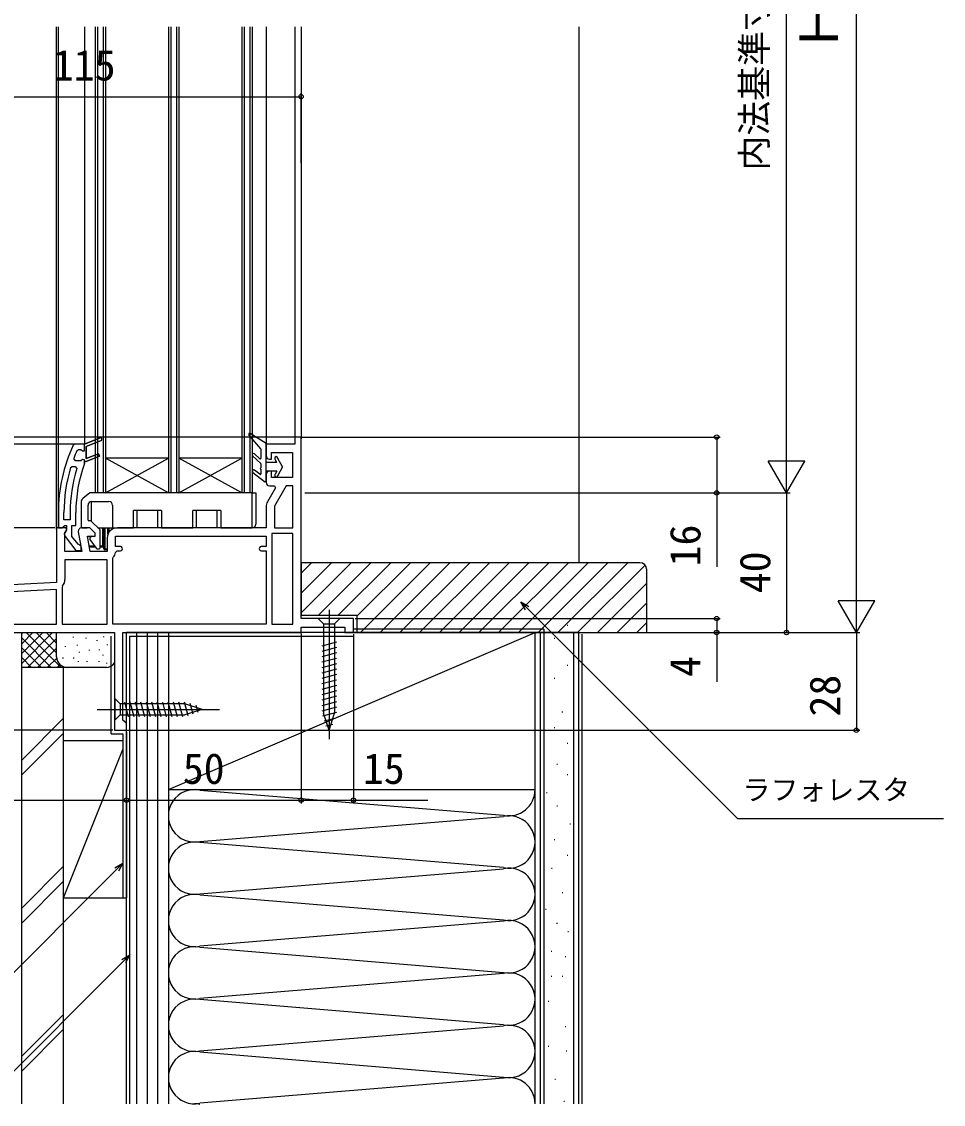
# Model space of a CAD drawing. Units: millimetres, scale not verified. Extents: x -525 to 525, y -782 to 778.
# Drawn here: x -360 to -96.1, y -105.5 to 204.7 of the extents above; entities that cross this region are included whole.
import ezdxf
from ezdxf.enums import TextEntityAlignment as Align

# ---------------------------------------------------------------- set-up
doc = ezdxf.new("R2010")
doc.units = ezdxf.units.MM
doc.header["$LTSCALE"] = 4
for name, color, linetype in [('0-2_YKK_11', 7, 'Continuous'), ('0-3_YKK_12', 2, 'Continuous'), ('0-4_YKK_13', 4, 'Continuous'), ('0-6_YKK_D', 6, 'Continuous'), ('0-8_YSS_K', 3, 'Continuous'), ('0-9_YSS_KE', 3, 'Continuous')]:
    doc.layers.add(name, color=color, linetype=linetype)
doc.styles.add('ＭＳ ゴシック', font='')
doc.styles.get('ＭＳ ゴシック').set_extended_font_data('MS Gothic')

msp = doc.modelspace()

# ---------------------------------------------------------------- linework, layer by layer
at = {"layer": '0-2_YKK_11'}
msp.add_line((-290, 74.9), (-290, 72.7), dxfattribs=at)
for points in [[(-394, 29.7), (-333.4, 29.7), (-333.4, 1.7), (-330, 1.7), (-330, 3.6), (-330.5, 4.1), (-331, 4.6), (-331, 29.7), (-280, 29.7), (-280, 31.2), (-267.5, 31.2), (-267.5, 29.7), (-265, 29.7), (-265, 33.7), (-280, 33.7), (-280, 85.7), (-281.8, 85.7), (-281.8, 83.7), (-290, 83.7), (-290, 80.4)], [(-344.205, 81.799), (-343.747, 82.099), (-343.075, 82.099), (-342.59, 81.724), (-342, 81.799), (-342, 83.699), (-337.548, 85.471), (-342, 83.699), (-344.782, 83.699), (-345.236, 83.41)], [(-337.252, 84.728), (-341.5, 83.037), (-341.5, 79.56), (-338.048, 80.934), (-337.752, 80.191), (-341.5, 78.699), (-342, 78.699), (-342, 79.199), (-342.59, 79.274), (-343.075, 78.899), (-343.1, 78.899), (-344.635, 78.899), (-345.104, 79.574)], [(-342.03, 78.082), (-342, 78.253), (-342, 78.699), (-341.5, 78.699), (-337.752, 80.191), (-338.048, 80.934), (-341.5, 79.56), (-341.5, 83.037), (-337.252, 84.728)], [(-289, 79.4), (-288.5, 79.4), (-288.5, 81.3), (-282.5, 81.3), (-282.5, 74.1), (-288.5, 74.1), (-288.5, 75.9), (-289, 75.9)], [(-345.991, 76.944), (-345.513, 77.299), (-344.676, 77.299), (-344.199, 76.652)], [(-289, 71.7), (-287.655, 71.7), (-287.327, 71.133), (-289.611, 67.177)], [(-290, 65.727), (-290, 59.7), (-332.6, 59.7)], [(-349.5, 64.067), (-349.5, 59.699), (-348.4, 59.699), (-347.904, 60.137), (-347.606, 60.399), (-347.2, 60.399), (-347.2, 58.999), (-347.4, 58.599)], [(-346.1, 64.067), (-346.1, 61.999), (-347.9, 61.999), (-347.9, 64.067)], [(-347.587, 57.183), (-344.475, 53.199), (-343, 53.199), (-343, 54.301), (-343.475, 54.8), (-343.845, 54.992), (-345.6, 57.238), (-345.6, 60.399), (-344.5, 60.399), (-344.5, 64.067)], [(-343.785, 58.526), (-342.793, 52.9), (-347.6, 52.9), (-347.6, 58.256), (-347.058, 59.124), (-347.377, 59.7), (-350, 59.7), (-350, 44.058), (-394.052, 41.75)], [(-335.5, 56.8), (-335.5, 52.9), (-340.356, 52.9), (-341.132, 57.3), (-339, 57.3), (-339, 58.2), (-340.5, 59.7), (-342.8, 59.7)], [(-331.7, 54.3), (-333.1, 54.3), (-333.1, 57.3), (-290, 57.3), (-290, 54.3), (-291.4, 54.3)], [(-333.113, 52.652), (-332.616, 53.1), (-331.7, 53.1)], [(-291.4, 53.1), (-290, 53.1), (-290, 32.1)], [(-335.5, 32.1), (-335.5, 50.5), (-347.6, 50.5), (-347.6, 44.933)], [(-290, 32.1), (-333.9, 32.1), (-333.9, 50.9), (-333.762, 51.245)], [(-348.282, 43.065), (-348.4, 42.742), (-348.4, 32.1), (-335.5, 32.1)]]:
    msp.add_lwpolyline(points, dxfattribs=at)
for points in [[(-282.4, 59.7), (-282.4, 71.7), (-284.229, 71.7), (-287.6, 65.861), (-287.6, 59.7)], [(-282.4, 32.1), (-282.4, 58.1), (-288.4, 58.1), (-288.4, 32.1)], [(-350, 42.056), (-392.6, 39.823), (-392.6, 32.1), (-350, 32.1)]]:
    msp.add_lwpolyline(points, close=True, dxfattribs=at)
for centre, radius, start, end in [((-337.4, 85.099), 0.4, 291.69939, 111.69941), ((-337.4, 85.099), 0.4, 291.69939, 111.69941), ((-303.5, 64.067), 46, 155.13402, 179.99999), ((-303.5, 64.067), 44.4, 156.46078, 159.55779), ((-303.5, 64.067), 41, 160.01112, 180.00001), ((-289, 80.4), 1, 180.00001, 269.99999), ((-303.5, 64.067), 44.4, 163.13981, 180.00001), ((-303.5, 64.067), 42.6, 162.81723, 180.00001), ((-289, 74.9), 1, 90.00001, 179.99999), ((-289, 72.7), 1, 180.00001, 269.99999), ((-287.1, 65.727), 2.9, 150.00001, 180.00002), ((-342.8, 58.7), 1, 90, 189.99998), ((-332.6, 56.8), 2.9, 90.00001, 179.99999), ((-346.8, 57.799), 1, 126.86989, 218.08672), ((-331.7, 53.7), 0.6, 269.99999, 90.00001), ((-291.4, 53.7), 0.6, 89.99999, 270.00001), ((-335.5, 52.9), 2.4, 316.39716, 354.0622), ((-350.5, 44.933), 2.9, 319.88081, 0.00001)]:
    msp.add_arc(centre, radius, start, end, dxfattribs=at)
at = {"layer": '0-3_YKK_12'}
for p, q in [((-350, 59.2), (-350, 203.2)), ((-349.5, 59.7), (-349.5, 203.2)), ((-342, 203.2), (-342, 83.699)), ((-339, 203.2), (-339, 69.7)), ((-338.3, 203.2), (-338.3, 69.7)), ((-336.7, 203.2), (-336.7, 69.7)), ((-336, 203.2), (-336, 69.7)), ((-318, 203.2), (-318, 69.7)), ((-317.3, 203.2), (-317.3, 69.7)), ((-315.7, 203.2), (-315.7, 69.7)), ((-315, 203.2), (-315, 69.7)), ((-297, 203.2), (-297, 69.7)), ((-296.3, 203.2), (-296.3, 69.7)), ((-294.7, 203.2), (-294.7, 69.7)), ((-294, 203.2), (-294, 69.7)), ((-290, 203.2), (-290, 83.2)), ((-281.8, 203.2), (-281.8, 85.2)), ((-280, 203.2), (-280, 85.2)), ((-318, 79.7), (-336, 79.7)), ((-318, 69.7), (-336, 79.7)), ((-336, 69.7), (-318, 79.7)), ((-297, 79.7), (-315, 79.7)), ((-297, 69.7), (-315, 79.7)), ((-315, 69.7), (-297, 79.7)), ((-294, 69.7), (-339, 69.7))]:
    msp.add_line(p, q, dxfattribs=at)
at = {"layer": '0-4_YKK_13'}
for p, q in [((-291.548, 82.356), (-294.928, 86.305)), ((-290, 83.9), (-294.54, 86.754)), ((-290, 73.2), (-290, 83.9)), ((-291.836, 79.505), (-293.328, 80.893)), ((-291.5, 82.226), (-291.5, 79.652)), ((-291.564, 78.159), (-293.872, 80.307)), ((-291.5, 78.013), (-291.5, 76.878)), ((-286.945, 78.4), (-290, 78.4)), ((-287.5, 79.7), (-287.5, 79.468)), ((-286.945, 78.4), (-287.446, 79.268)), ((-286.7, 79.7), (-286.7, 79.575)), ((-285.3, 77.15), (-286.7, 79.575)), ((-293.846, 75.585), (-290.484, 72.963)), ((-291.823, 75.027), (-293.355, 76.216)), ((-291.5, 76.478), (-291.5, 75.185)), ((-286.945, 75.9), (-290, 75.9)), ((-287.5, 74.832), (-287.5, 74.6)), ((-286.945, 75.9), (-287.446, 75.032)), ((-285.3, 77.15), (-286.7, 74.725)), ((-286.7, 74.725), (-286.7, 74.6)), ((-340.582, 69.634), (-342.437, 68.15)), ((-294, 69.7), (-340.395, 69.7)), ((-294, 69.7), (-293, 69.7)), ((-294, 59.7), (-294, 69.7)), ((-293, 69.7), (-293, 60.7)), ((-343, 66.979), (-343, 59.9)), ((-341, 61.9), (-341, 66.2)), ((-340, 67.2), (-335, 67.2)), ((-340, 61.528), (-340, 67.2)), ((-334, 66.2), (-334, 59.7)), ((-320, 64.7), (-328, 64.7)), ((-328, 59.7), (-328, 64.7)), ((-321, 59.7), (-321, 64.7)), ((-320, 64.7), (-320, 59.7)), ((-303, 64.7), (-311, 64.7)), ((-311, 59.7), (-311, 64.7)), ((-304, 59.7), (-304, 64.7)), ((-303, 64.7), (-303, 59.7)), ((-343, 59.68), (-343, 59.7)), ((-342.8, 59.7), (-343, 59.7)), ((-342.8, 59.7), (-341.207, 59.7)), ((-340.379, 61.7), (-340.8, 61.7)), ((-337.646, 59.175), (-340.025, 61.554)), ((-338.172, 59.7), (-334, 59.7)), ((-336.5, 53.7), (-336.5, 59.4)), ((-336.5, 59.4), (-336.2, 59.4)), ((-336.2, 59.4), (-336.2, 53.7)), ((-335.3, 57.858), (-335.3, 59.7)), ((-335, 59.7), (-335, 58.428)), ((-334, 59.7), (-328, 59.7)), ((-320, 59.7), (-321, 59.7)), ((-320, 59.7), (-311, 59.7)), ((-303, 59.7), (-304, 59.7)), ((-303, 59.7), (-294, 59.7)), ((-340.5, 56.785), (-340.5, 56.463)), ((-340.464, 56.348), (-338.699, 53.828)), ((-339.807, 57.3), (-340.4, 56.958)), ((-337.5, 54), (-337.5, 58.821)), ((-340.638, 54.5), (-339.17, 54.5)), ((-338.96, 54.2), (-340.585, 54.2)), ((-338.453, 53.7), (-337.8, 53.7)), ((-337.5, 54.5), (-336.8, 54.5)), ((-336.8, 54.2), (-337.5, 54.2)), ((-336.8, 54.5), (-336.8, 54.2)), ((-336.2, 53.7), (-335.5, 53.7)), ((-335.5, 53.4), (-336.2, 53.4)), ((-271.999, 36.2), (-271.999, -0.8)), ((-273.549, 32.15), (-273.549, 6.616)), ((-268.899, 33.7), (-270.449, 32.15)), ((-270.449, 32.15), (-270.449, 6.616)), ((-269.899, 26.955), (-274.099, 25.829)), ((-269.899, 25.402), (-274.099, 24.277)), ((-269.899, 23.849), (-274.099, 22.724)), ((-269.899, 22.296), (-274.099, 21.171)), ((-269.899, 20.743), (-274.099, 19.618)), ((-269.899, 19.19), (-274.099, 18.065)), ((-269.899, 17.637), (-274.099, 16.512)), ((-269.899, 16.084), (-274.099, 14.959)), ((-269.899, 14.531), (-274.099, 13.406)), ((-269.899, 12.979), (-274.099, 11.853)), ((-333.349, 10.8), (-333.349, 4.6)), ((-333.349, 10.8), (-331.799, 9.25)), ((-329.373, 5.6), (-330.498, 9.8)), ((-327.82, 5.6), (-328.945, 9.8)), ((-326.267, 5.6), (-327.392, 9.8)), ((-324.714, 5.6), (-325.839, 9.8)), ((-323.161, 5.6), (-324.286, 9.8)), ((-321.608, 5.6), (-322.733, 9.8)), ((-320.055, 5.6), (-321.18, 9.8)), ((-318.502, 5.6), (-319.628, 9.8)), ((-316.949, 5.6), (-318.075, 9.8)), ((-315.396, 5.6), (-316.522, 9.8)), ((-313.843, 5.6), (-314.969, 9.8)), ((-312.36, 5.859), (-313.416, 9.8)), ((-310.928, 6.31), (-311.741, 9.346)), ((-269.899, 11.426), (-274.099, 10.3)), ((-269.899, 9.873), (-274.099, 8.747)), ((-338.349, 7.7), (-303.349, 7.7)), ((-313.265, 9.25), (-331.799, 9.25)), ((-331.799, 9.25), (-331.799, 6.15)), ((-308.349, 7.7), (-313.265, 9.25)), ((-308.349, 7.7), (-313.265, 6.15)), ((-309.496, 6.762), (-310.045, 8.812)), ((-269.899, 8.32), (-274.099, 7.194)), ((-269.899, 6.767), (-273.841, 5.711)), ((-271.999, 1.7), (-273.549, 6.616)), ((-271.999, 1.7), (-273.549, 6.616)), ((-271.999, 1.7), (-270.449, 6.616)), ((-333.349, 4.6), (-331.799, 6.15)), ((-331.799, 6.15), (-313.265, 6.15)), ((-270.353, 5.092), (-273.389, 4.279)), ((-270.888, 3.396), (-272.938, 2.847))]:
    msp.add_line(p, q, dxfattribs=at)
for points in [[(-327, 64.7), (-327, 59.7), (-328, 59.7)], [(-310, 64.7), (-310, 59.7), (-311, 59.7)], [(-336.5, 54.5), (-336.8, 54.5), (-336.8, 59.7)], [(-336.2, 53.4), (-336.2, 53.7), (-336.5, 53.7)], [(-268.899, 33.7), (-275.099, 33.7), (-273.549, 32.15), (-270.449, 32.15)]]:
    msp.add_lwpolyline(points, dxfattribs=at)
for centre, radius, start, end in [((-294.7, 86.5), 0.3, 57.84718, 220.56105), ((-293.6, 80.6), 0.4, 47.0674, 227.0674), ((-291.7, 82.226), 0.2, 0, 40.56105), ((-291.7, 79.652), 0.2, 227.0674, 0), ((-291.7, 78.013), 0.2, 0, 47.0674), ((-287.1, 79.7), 0.4, 0, 180), ((-287.1, 79.468), 0.4, 180, 210), ((-293.6, 75.9), 0.4, 52.18768, 232.05449), ((-291.7, 75.185), 0.2, 232.18768, 0), ((-291.5, 76.678), 0.2, 90, 270), ((-287.1, 74.832), 0.4, 150, 180), ((-287.1, 74.6), 0.4, 180, 0), ((-290.3, 73.2), 0.3, 232.05449, 0), ((-340.395, 69.4), 0.3, 90, 128.65981), ((-341.5, 66.979), 1.5, 128.65981, 180), ((-340, 66.2), 1, 90, 180), ((-335, 66.2), 1, 0, 90), ((-342.8, 59.9), 0.2, 180, 270), ((-340.8, 61.9), 0.2, 180, 270), ((-340.379, 61.2), 0.5, 45, 90), ((-338, 58.821), 0.5, 0, 45), ((-336.8, 59.4), 0.3, 0, 90), ((-336.8, 59.4), 0.6, 0, 30), ((-294, 60.7), 1, 270, 0), ((-340.3, 56.785), 0.2, 120, 180), ((-340.3, 56.463), 0.2, 180, 215), ((-338.453, 54), 0.3, 215, 270), ((-337.8, 54), 0.3, 270, 0), ((-336.8, 53.9), 0.3, 0, 90), ((-336.2, 53.7), 0.3, 180, 270)]:
    msp.add_arc(centre, radius, start, end, dxfattribs=at)
at = {"layer": '0-6_YKK_D'}
for p, q in [((-121, 40.2), (-121, 369.2)), ((-141, 80.2), (-141, 339.2)), ((-395, 183.2), (-280, 183.2)), ((-280, 164.2), (-280, 184.2)), ((-141, 69.7), (-141, 87.887)), ((-281.9, 85.7), (-416, 85.7)), ((-279.9, 85.7), (-160, 85.7)), ((-344.047, 83.699), (-416, 83.699)), ((-344.047, 83.699), (-416, 83.699)), ((-141, 69.7), (-146.25, 78.793)), ((-135.75, 78.793), (-146.25, 78.793)), ((-141, 69.7), (-135.75, 78.793)), ((-278.9, 69.7), (-140, 69.7)), ((-277.9, 69.7), (-160, 69.7)), ((-277.9, 69.7), (-140, 69.7)), ((-141, 69.7), (-141, 29.7)), ((-350.5, 59.7), (-416, 59.7)), ((-351.5, 59.7), (-416, 59.7)), ((-121, 29.7), (-121, 47.887)), ((-121, 29.7), (-126.25, 38.793)), ((-115.75, 38.793), (-126.25, 38.793)), ((-121, 29.7), (-115.75, 38.793)), ((-264.5, 33.7), (-160, 33.7)), ((-280, 29.45), (-280, -19.3)), ((-280, 28.45), (-280, -19.3)), ((-265.25, 29.7), (-120, 29.7)), ((-265.25, 29.7), (-120, 29.7)), ((-265, 29.2), (-265, -19.3)), ((-264.5, 29.7), (-140, 29.7)), ((-264.5, 29.7), (-160, 29.7)), ((-121, 29.7), (-121, 1.7)), ((-333.9, 1.7), (-416, 1.7)), ((-330.7, 1.7), (-120, 1.7)), ((-330, 1.2), (-330, -19.3)), ((-330, 1.2), (-330, -19.3)), ((-395, -18.3), (-330, -18.3)), ((-330, -18.3), (-280, -18.3))]:
    msp.add_line(p, q, dxfattribs=at)
for points in [[(-161, 85.7), (-161, 69.7), (-161, 48.491)], [(-215.738, 36.173), (-217.058, 38.459), (-214.772, 37.139)], [(-217.058, 38.459), (-215.255, 36.656), (-155.016, -23.584), (-96.099, -23.584)], [(-161, 33.7), (-161, 29.7), (-161, 15.582)], [(-280, -18.3), (-265, -18.3), (-243.723, -18.3)], [(-331, -36.341), (-332.803, -38.144), (-368.257, -73.598), (-457.695, -73.598)], [(-333.286, -37.661), (-331, -36.341), (-332.32, -38.628)], [(-329, -62.6), (-330.803, -64.403), (-367.918, -101.518), (-453.989, -101.518)], [(-331.286, -63.92), (-329, -62.6), (-330.32, -64.886)]]:
    msp.add_lwpolyline(points, dxfattribs=at)
for centre in [(-280, 183.2), (-161, 85.7), (-161, 69.7), (-161, 33.7), (-161, 29.7), (-141, 29.7), (-121, 1.7), (-330, -18.3), (-330, -18.3), (-280, -18.3), (-280, -18.3), (-265, -18.3)]:
    msp.add_circle(centre, 0.637, dxfattribs=at)
at = {"layer": '0-8_YSS_K'}
for p, q in [((-200.5, 203.2), (-200.5, 49.7)), ((-280, 46.671), (-276.971, 49.7)), ((-280, 41.014), (-271.314, 49.7)), ((-280, 35.357), (-265.657, 49.7)), ((-275, 34.7), (-260, 49.7)), ((-269.343, 34.7), (-254.343, 49.7)), ((-264, 34.386), (-248.686, 49.7)), ((-263.029, 29.7), (-243.029, 49.7)), ((-257.373, 29.7), (-237.373, 49.7)), ((-251.716, 29.7), (-231.716, 49.7)), ((-246.059, 29.7), (-226.059, 49.7)), ((-240.402, 29.7), (-220.402, 49.7)), ((-234.745, 29.7), (-214.745, 49.7)), ((-229.088, 29.7), (-209.088, 49.7)), ((-223.431, 29.7), (-203.431, 49.7)), ((-217.775, 29.7), (-197.775, 49.7)), ((-212.118, 29.7), (-192.118, 49.7)), ((-206.461, 29.7), (-186.461, 49.7)), ((-200.804, 29.7), (-181.491, 49.013)), ((-195.147, 29.7), (-181, 43.847)), ((-189.49, 29.7), (-181, 38.19)), ((-203.801, 31.821), (-203.601, 31.821)), ((-183.833, 29.7), (-181, 32.533)), ((-360, 19.7), (-360, 29.7)), ((-360, 20.842), (-351.142, 29.7)), ((-360, 23.671), (-353.971, 29.7)), ((-360, 26.499), (-356.799, 29.7)), ((-360, 29.327), (-359.627, 29.7)), ((-360, 28.185), (-351.515, 19.7)), ((-358.686, 29.7), (-348.686, 19.7)), ((-358.314, 19.7), (-350, 28.014)), ((-355.858, 29.7), (-350, 23.842)), ((-353.029, 29.7), (-350, 26.671)), ((-350.201, 29.7), (-350, 29.499)), ((-350, 22.7), (-350, 29.7)), ((-345.245, 28.484), (-345.245, 28.284)), ((-341.651, 28.18), (-341.651, 27.98)), ((-336.585, 28.596), (-336.585, 28.396)), ((-318, 29.7), (-330, 29.7)), ((-330, -105.3), (-330, 29.7)), ((-327, -105.3), (-327, 29.7)), ((-324, -105.3), (-324, 29.7)), ((-321, -105.3), (-321, 29.7)), ((-318, -15.3), (-213, 29.7)), ((-318, 29.7), (-318, -105.3)), ((-211.5, 29.7), (-211.5, -105.3)), ((-207.531, 28.091), (-207.331, 28.091)), ((-202, 29.7), (-202, -105.3)), ((-199.5, -105.3), (-199.5, 29.201)), ((-360, 25.357), (-354.343, 19.7)), ((-355.485, 19.7), (-350, 25.185)), ((-347.505, 25.843), (-347.505, 25.643)), ((-344.158, 26.177), (-344.158, 25.977)), ((-338.434, 27.512), (-338.434, 27.312)), ((-337.767, 24.842), (-337.767, 24.642)), ((-335.498, 26.289), (-335.498, 26.089)), ((-360, 22.528), (-357.172, 19.7)), ((-352.657, 19.7), (-349.982, 22.375)), ((-348.172, 22.505), (-348.172, 22.305)), ((-345.159, 22.505), (-345.159, 22.305)), ((-343.499, 24.174), (-343.499, 23.974)), ((-340.706, 24.777), (-340.706, 24.577)), ((-336.754, 23.31), (-336.754, 23.11)), ((-210.515, 23.37), (-210.315, 23.37)), ((-347, 19.7), (-360, 19.7)), ((-349.828, 19.7), (-349.034, 20.495)), ((-335.649, 19.7), (-347, 19.7)), ((-343.833, 21.504), (-343.833, 21.304)), ((-341.318, 21.504), (-341.318, 21.304)), ((-337.936, 21.504), (-337.936, 21.304)), ((-335.667, 21.003), (-335.667, 20.803)), ((-203.801, 20.386), (-203.601, 20.386)), ((-207.531, 16.656), (-207.331, 16.656)), ((-210.515, 11.434), (-210.315, 11.434)), ((-205.293, 6.958), (-205.093, 6.958)), ((-348, 5.158), (-360, -6.842)), ((-360, -11.085), (-348, 0.915)), ((-207.531, 2.482), (-207.331, 2.482)), ((-348, -46.3), (-348, -1.3)), ((-331, -1.3), (-348, -1.3)), ((-330, -1.3), (-330, -46.3)), ((-203.801, -1.994), (-203.601, -1.994)), ((-348, -46.3), (-331, -3.8)), ((-210.515, -4.978), (-210.315, -4.978)), ((-206.785, -7.962), (-206.585, -7.962)), ((-203.801, -10.946), (-203.601, -10.946)), ((-318, -15.3), (-318, -105.3)), ((-308.968, -15.458), (-222.032, -22.642)), ((-213, -79.023), (-213, -15.3)), ((-209.769, -16.168), (-209.569, -16.168)), ((-206.785, -19.897), (-206.585, -19.897)), ((-308.968, -30.142), (-222.032, -22.958)), ((-203.055, -25.119), (-202.855, -25.119)), ((-222.032, -37.642), (-308.968, -30.458)), ((-207.531, -29.595), (-207.331, -29.595)), ((-203.801, -34.071), (-203.601, -34.071)), ((-348, -37.269), (-360, -49.269)), ((-308.968, -45.142), (-222.032, -37.958)), ((-208.277, -37.801), (-208.077, -37.801)), ((-348, -41.511), (-360, -53.511)), ((-348, -46.3), (-330, -46.3)), ((-308.968, -45.458), (-222.032, -52.642)), ((-205.217, -44.732), (-205.017, -44.732)), ((-210.019, -49.534), (-209.819, -49.534)), ((-222.032, -52.958), (-308.968, -60.142)), ((-206.818, -53.535), (-206.618, -53.535)), ((-203.616, -55.936), (-203.416, -55.936)), ((-308.968, -60.458), (-222.032, -67.642)), ((-208.418, -61.539), (-208.218, -61.539)), ((-204.417, -63.139), (-204.217, -63.139)), ((-222.032, -67.958), (-308.968, -75.142)), ((-208.418, -68.741), (-208.218, -68.741)), ((-205.217, -68.741), (-205.017, -68.741)), ((-222.032, -82.642), (-308.968, -75.458)), ((-209.219, -75.944), (-209.019, -75.944)), ((-348, -79.695), (-360, -91.695)), ((-308.968, -90.142), (-222.032, -82.958)), ((-204.417, -83.147), (-204.217, -83.147)), ((-348, -83.938), (-360, -95.938)), ((-209.219, -88.749), (-209.019, -88.749)), ((-308.968, -90.458), (-222.032, -97.642)), ((-204.083, -90.173), (-203.883, -90.173)), ((-222.032, -97.958), (-308.968, -105.142)), ((-207.36, -98.283), (-207.16, -98.283)), ((-204.765, -104.51), (-204.565, -104.51))]:
    msp.add_line(p, q, dxfattribs=at)
for centre, radius, start, end in [((-347, 22.7), 3, 180, 270), ((-335.9, 22.7), 3, 270, 326.44238), ((-310.5, -22.8), 7.5, 78.21647, 281.78351), ((-220.5, -15.3), 7.5, 258.21646, 0), ((-220.5, -30.3), 7.5, 258.21646, 101.78354), ((-310.5, -37.8), 7.5, 78.21647, 281.78351), ((-220.5, -45.3), 7.5, 258.21646, 101.78354), ((-310.5, -52.8), 7.5, 78.21647, 281.78351), ((-220.5, -60.3), 7.5, 258.21646, 101.78354), ((-310.5, -67.8), 7.5, 78.21647, 281.78352), ((-220.5, -75.3), 7.5, 258.21646, 101.78354), ((-310.5, -82.8), 7.5, 78.21647, 281.78351), ((-220.5, -90.3), 7.5, 258.21646, 101.78354), ((-310.5, -97.8), 7.5, 78.21647, 281.78351), ((-220.5, -105.3), 7.5, 359.99997, 101.78354), ((-310.5, -112.8), 7.5, 78.21647, 90.06416)]:
    msp.add_arc(centre, radius, start, end, dxfattribs=at)
at = {"layer": '0-9_YSS_KE'}
for p, q in [((-334.349, 0.7), (-334.349, 28.7)), ((-210.5, 30.7), (-265, 30.7)), ((-213, -105.3), (-213, 29.7)), ((-210.5, 30.7), (-210.5, -105.3)), ((-360, -105.3), (-360, 19.7))]:
    msp.add_line(p, q, dxfattribs=at)
for points in [[(-183, 49.7), (-280, 49.7), (-280, 34.7), (-264, 34.7), (-264, 29.7), (-181, 29.7), (-181, 47.7)], [(-329, -105.3), (-329, 28.7), (-265, 28.7)], [(-200.5, -105.3), (-200.5, 29.7), (-213, 29.7)], [(-348, -105.3), (-348, 19.7), (-360, 19.7)], [(-334.349, 0.7), (-331, 0.7), (-331, -46.3)]]:
    msp.add_lwpolyline(points, dxfattribs=at)
msp.add_lwpolyline([(-213, -15.3), (-213, 29.7), (-318, 29.7), (-318, -15.3)], close=True, dxfattribs=at)
msp.add_arc((-183, 47.7), 2, 0.00001, 89.99999, dxfattribs=at)

# ---------------------------------------------------------------- texts
at = {"layer": '0-6_YKK_D', "style": 'ＭＳ ゴシック'}
for s, height, p in [('内法基準寸法h', 7.331, (-144.364, 162.03)), ('Ｈ', 11, (-123, 196.348)), ('16', 8.798, (-163, 48.65)), ('40', 8.798, (-143, 40.973)), ('4', 8.798, (-163, 16.968)), ('28', 8.798, (-123, 5.633))]:
    msp.add_text(s, height=height, rotation=90, dxfattribs=at).set_placement(p, align=Align.BOTTOM_LEFT)
for s, height, p in [('115', 8.798, (-351.068, 185.2)), ('50', 8.798, (-313.864, -16.3)), ('15', 8.798, (-262.291, -16.3)), ('ラフォレスタ', 5.865, (-153.595, -20.048))]:
    msp.add_text(s, height=height, dxfattribs=at).set_placement(p, align=Align.BOTTOM_LEFT)

doc.saveas('drawing.dxf')
